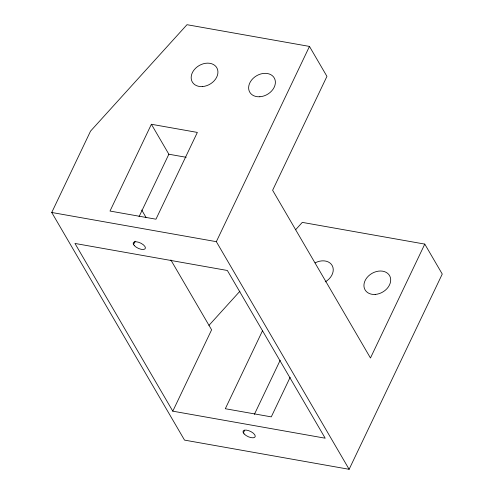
<?xml version="1.0" encoding="UTF-8"?>
<svg xmlns="http://www.w3.org/2000/svg" width="494" height="494" viewBox="0 0 494 494"><rect width="100%" height="100%" fill="white"/><g stroke="black" fill="none" stroke-linecap="round" stroke-linejoin="round"><path stroke-width="0.74" d="M424.784 244.104L442.26 274.053L349.128 469.3L184.528 440.111L51.74 212.482L90.544 131.126L186.985 24.7L309.472 46.424L326.942 76.372L272.62 190.27L370.463 357.996L424.784 244.104L302.297 222.38L295.591 229.778M151.392 124.272L110.001 211.049L155.962 219.2L197.353 132.423L151.392 124.272L168.862 154.221L186.195 157.296M139.061 216.699L168.862 154.221M133.528 244.604L135.146 241.214M349.128 469.3L216.341 241.671L309.472 46.424M172.801 411.175L74.958 243.449L227.351 270.477L325.194 438.203L172.801 411.175L211.605 329.825L170.838 259.937M262.4 330.974L225.313 408.723L271.28 416.874L290.151 377.305M243.381 432.923L244.678 430.212M254.379 414.38L280.203 360.231M208.956 325.392L239.899 291.244M51.74 212.482L216.341 241.671M141.716 210.018L145.989 217.341M315.116 262.876A14.172 10.769 -30.3 0 1 332.258 265.686A14.172 10.769 -30.3 0 1 325.256 281.876M244.147 433.93A6.669 2.89 25.5 0 0 254.737 437.314A6.669 2.89 25.5 0 0 248.507 430.589A6.669 2.89 25.5 0 0 244.147 433.93M375.168 294.436A14.172 10.769 -30.3 0 0 389.84 276.121A14.172 10.769 -30.3 0 0 366.949 277.665A14.172 10.769 -30.3 0 0 375.168 294.436M134.294 245.611A6.669 2.89 25.5 0 0 144.884 248.995A6.669 2.89 25.5 0 0 138.653 242.27A6.669 2.89 25.5 0 0 134.294 245.611M259.856 96.756A14.172 10.769 -30.3 0 0 274.522 78.441A14.172 10.769 -30.3 0 0 251.637 79.991A14.172 10.769 -30.3 0 0 259.856 96.756M202.404 86.567A14.172 10.769 -30.3 0 0 217.07 68.252A14.172 10.769 -30.3 0 0 194.179 69.802A14.172 10.769 -30.3 0 0 202.404 86.567"/></g></svg>
